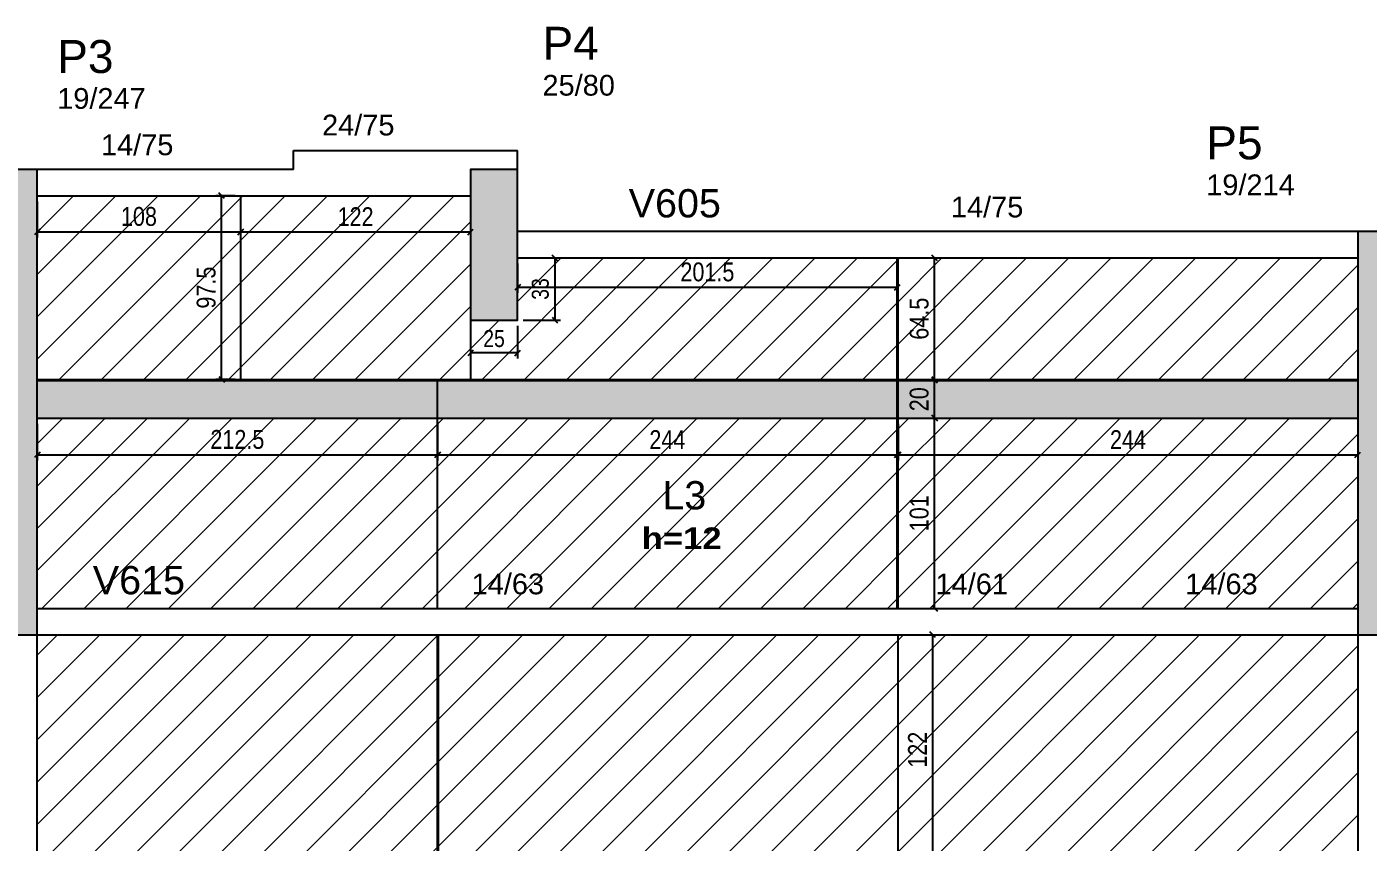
# Model space of a CAD drawing. Extents: x 1894 to 8661, y -614 to 3008.
# Drawn here: x 3407 to 4119, y 1855 to 2287 of the extents above; entities that cross this region are included whole.
import ezdxf

# ---------------------------------------------------------------- set-up
doc = ezdxf.new("R2010")
doc.units = 0
doc.header["$PDMODE"] = 34
for name, color, linetype in [('COTA', 241, 'Continuous'), ('MTH-DIM-PILAR', 3, 'Continuous'), ('MTH-DIM-VIGA', 3, 'Continuous'), ('MTH-FACE-VIGA', 7, 'Continuous'), ('MTH-PILAR-SEGUE', 5, 'Continuous'), ('MTH-SOMBRA25', 253, 'Continuous'), ('MTH-TIT1-PILAR', 5, 'Continuous'), ('MTH-TIT1-VIGA', 5, 'Continuous'), ('MTH-TXT-NEGRITO', 5, 'Continuous'), ('Painéis', 200, 'Continuous')]:
    doc.layers.add(name, color=color, linetype=linetype)
doc.layers.add('Hachura', color=251, linetype='Continuous', lineweight=9)
doc.styles.add('COTA TECNICA', font='techl___.ttf', dxfattribs={"height": 10})
doc.styles.add('COTA TECNICA-50', font='techl___.ttf', dxfattribs={"height": 9})
doc.styles.add('TQS_ARIAL', font='arial.ttf')
doc.styles.add('TQS_ARIAL_BLACK', font='ariblk.ttf')
doc.dimstyles.new('COTA PAINEL-50', dxfattribs={"dimtxt": 9, "dimasz": 3, "dimexe": 3, "dimexo": 3, "dimgap": 3, "dimtad": 1, "dimdec": 1, "dimzin": 12, "dimdsep": 46, "dimtxsty": 'COTA TECNICA-50', "dimblk1": 'OBLIQUE', "dimblk2": 'OBLIQUE', "dimsah": 1, "dimcen": 0.9, "dimclrd": 4, "dimclre": 4, "dimclrt": 240, "dimadec": 1, "dimazin": 3, "dimtfac": 1, "dimtdec": 1, "dimtmove": 0, "dimatfit": 3, "dimfxl": 1, "dimtolj": 1, "dimtzin": 12, "dimarcsym": 0})
doc.dimstyles.new('PAINEL', dxfattribs={"dimtxt": 10, "dimasz": 3, "dimexe": 3, "dimexo": 3, "dimgap": 3, "dimtad": 1, "dimdec": 1, "dimzin": 12, "dimdsep": 46, "dimtxsty": 'COTA TECNICA', "dimblk1": 'OBLIQUE', "dimblk2": 'OBLIQUE', "dimsah": 1, "dimcen": 0.9, "dimclrd": 4, "dimclre": 4, "dimclrt": 240, "dimadec": 1, "dimazin": 3, "dimtfac": 1, "dimtdec": 1, "dimtmove": 0, "dimatfit": 3, "dimfxl": 1, "dimtolj": 1, "dimtzin": 12, "dimarcsym": 0})
pattern_1 = [(45, (-1482.724, 0), (-11.22532, 11.22532), [])]

# ---------------------------------------------------------------- blocks, each defined once
blk = doc.blocks.new('_Oblique')
at = {"color": 0, "linetype": 'ByBlock', "lineweight": -2}
blk.add_line((-0.5, -0.5), (0.5, 0.5), dxfattribs=at)
blk = doc.blocks.new('*D120')
at = {"layer": 'COTA', "color": 4, "lineweight": -2, "transparency": 16777216}
for p, q in [((3667.12, 2161.67), (3667.12, 2146.08)), ((3868.62, 2161.67), (3868.62, 2146.08)), ((3667.12, 2149.08), (3868.62, 2149.08))]:
    blk.add_line(p, q, dxfattribs=at)
at = {"layer": 'Defpoints', "color": 0, "transparency": 16777216}
for p in [(3667.12, 2164.67), (3868.62, 2164.67), (3868.62, 2149.08)]:
    blk.add_point(p, dxfattribs=at)
at = {"layer": 'COTA', "color": 4, "lineweight": -2, "transparency": 16777216, "xscale": 3, "yscale": 3, "zscale": 3, "rotation": 180}
blk.add_blockref('_Oblique', (3667.12, 2149.08), dxfattribs=at)
at = {"layer": 'COTA', "color": 4, "lineweight": -2, "transparency": 16777216, "xscale": 3, "yscale": 3, "zscale": 3}
blk.add_blockref('_Oblique', (3868.62, 2149.08), dxfattribs=at)
at = {"layer": 'COTA', "color": 240, "transparency": 16777216, "insert": (3767.87, 2157.19), "char_height": 10, "attachment_point": 5, "style": 'COTA TECNICA'}
blk.add_mtext('\\A1;201.5', dxfattribs=at)
blk = doc.blocks.new('*D121')
at = {"layer": 'COTA', "color": 4, "lineweight": -2, "transparency": 16777216}
for p, q in [((3412.12, 2194.67), (3412.12, 2175.49)), ((3520.12, 2194.67), (3520.12, 2175.49)), ((3412.12, 2178.49), (3520.12, 2178.49))]:
    blk.add_line(p, q, dxfattribs=at)
at = {"layer": 'Defpoints', "color": 0, "transparency": 16777216}
for p in [(3412.12, 2197.67), (3520.12, 2197.67), (3520.12, 2178.49)]:
    blk.add_point(p, dxfattribs=at)
at = {"layer": 'COTA', "color": 4, "lineweight": -2, "transparency": 16777216, "xscale": 3, "yscale": 3, "zscale": 3, "rotation": 180}
blk.add_blockref('_Oblique', (3412.12, 2178.49), dxfattribs=at)
at = {"layer": 'COTA', "color": 4, "lineweight": -2, "transparency": 16777216, "xscale": 3, "yscale": 3, "zscale": 3}
blk.add_blockref('_Oblique', (3520.12, 2178.49), dxfattribs=at)
at = {"layer": 'COTA', "color": 240, "transparency": 16777216, "insert": (3466.12, 2186.62), "char_height": 10, "attachment_point": 5, "style": 'COTA TECNICA'}
blk.add_mtext('\\A1;108', dxfattribs=at)
blk = doc.blocks.new('*D122')
at = {"layer": 'COTA', "color": 4, "lineweight": -2, "transparency": 16777216}
for p, q in [((3520.12, 2194.67), (3520.12, 2175.49)), ((3642.12, 2194.67), (3642.12, 2175.49)), ((3520.12, 2178.49), (3642.12, 2178.49))]:
    blk.add_line(p, q, dxfattribs=at)
at = {"layer": 'Defpoints', "color": 0, "transparency": 16777216}
for p in [(3520.12, 2197.67), (3642.12, 2197.67), (3642.12, 2178.49)]:
    blk.add_point(p, dxfattribs=at)
at = {"layer": 'COTA', "color": 4, "lineweight": -2, "transparency": 16777216, "xscale": 3, "yscale": 3, "zscale": 3, "rotation": 180}
blk.add_blockref('_Oblique', (3520.12, 2178.49), dxfattribs=at)
at = {"layer": 'COTA', "color": 4, "lineweight": -2, "transparency": 16777216, "xscale": 3, "yscale": 3, "zscale": 3}
blk.add_blockref('_Oblique', (3642.12, 2178.49), dxfattribs=at)
at = {"layer": 'COTA', "color": 240, "transparency": 16777216, "insert": (3581.12, 2186.55), "char_height": 10, "attachment_point": 5, "style": 'COTA TECNICA'}
blk.add_mtext('\\A1;122', dxfattribs=at)
blk = doc.blocks.new('*D123')
at = {"layer": 'COTA', "color": 4, "lineweight": -2, "transparency": 16777216}
for p, q in [((3517.12, 2197.67), (3506.99, 2197.67)), ((3509.99, 2100.17), (3509.99, 2197.67)), ((3517.12, 2100.17), (3506.99, 2100.17))]:
    blk.add_line(p, q, dxfattribs=at)
at = {"layer": 'Defpoints', "color": 0, "transparency": 16777216}
for p in [(3509.99, 2197.67), (3520.12, 2197.67), (3520.12, 2100.17)]:
    blk.add_point(p, dxfattribs=at)
at = {"layer": 'COTA', "color": 4, "lineweight": -2, "transparency": 16777216, "xscale": 3, "yscale": 3, "zscale": 3}
for p, rotation in [((3509.99, 2197.67), 90), ((3509.99, 2100.17), 270)]:
    blk.add_blockref('_Oblique', p, dxfattribs=dict(at, rotation=rotation))
at = {"layer": 'COTA', "color": 240, "transparency": 16777216, "insert": (3501.85, 2148.92), "char_height": 10, "attachment_point": 5, "rotation": 90, "style": 'COTA TECNICA'}
blk.add_mtext('\\A1;97.5', dxfattribs=at)
blk = doc.blocks.new('*D112')
at = {"layer": 'COTA', "color": 4, "lineweight": -2, "transparency": 16777216}
for p, q in [((3670.12, 2164.67), (3689.89, 2164.67)), ((3686.89, 2164.67), (3686.89, 2131.67)), ((3670.12, 2131.67), (3689.89, 2131.67))]:
    blk.add_line(p, q, dxfattribs=at)
at = {"layer": 'Defpoints', "color": 0, "transparency": 16777216}
for p in [(3667.12, 2164.67), (3667.12, 2131.67), (3686.89, 2131.67)]:
    blk.add_point(p, dxfattribs=at)
at = {"layer": 'COTA', "color": 4, "lineweight": -2, "transparency": 16777216, "xscale": 3, "yscale": 3, "zscale": 3}
for p, rotation in [((3686.89, 2164.67), 90), ((3686.89, 2131.67), 270)]:
    blk.add_blockref('_Oblique', p, dxfattribs=dict(at, rotation=rotation))
at = {"layer": 'COTA', "color": 240, "transparency": 16777216, "insert": (3679.2, 2148.17), "char_height": 9, "attachment_point": 5, "rotation": 90, "style": 'COTA TECNICA-50'}
blk.add_mtext('\\A1;33', dxfattribs=at)
blk = doc.blocks.new('*D113')
at = {"layer": 'COTA', "color": 4, "lineweight": -2, "transparency": 16777216}
for p, q in [((3642.12, 2128.67), (3642.12, 2111.22)), ((3667.12, 2128.67), (3667.12, 2111.22)), ((3667.12, 2114.22), (3642.12, 2114.22))]:
    blk.add_line(p, q, dxfattribs=at)
at = {"layer": 'Defpoints', "color": 0, "transparency": 16777216}
for p in [(3642.12, 2131.67), (3667.12, 2131.67), (3642.12, 2114.22)]:
    blk.add_point(p, dxfattribs=at)
at = {"layer": 'COTA', "color": 4, "lineweight": -2, "transparency": 16777216, "xscale": 3, "yscale": 3, "zscale": 3, "rotation": 180}
blk.add_blockref('_Oblique', (3642.12, 2114.22), dxfattribs=at)
at = {"layer": 'COTA', "color": 4, "lineweight": -2, "transparency": 16777216, "xscale": 3, "yscale": 3, "zscale": 3}
blk.add_blockref('_Oblique', (3667.12, 2114.22), dxfattribs=at)
at = {"layer": 'COTA', "color": 240, "transparency": 16777216, "insert": (3654.62, 2121.82), "char_height": 9, "attachment_point": 5, "style": 'COTA TECNICA-50'}
blk.add_mtext('\\A1;25', dxfattribs=at)
blk = doc.blocks.new('*D114')
at = {"layer": 'COTA', "color": 4, "lineweight": -2, "transparency": 16777216}
for p, q in [((3412.12, 2076.67), (3412.12, 2057.18)), ((3624.62, 2076.67), (3624.62, 2057.18)), ((3412.12, 2060.18), (3624.62, 2060.18))]:
    blk.add_line(p, q, dxfattribs=at)
at = {"layer": 'Defpoints', "color": 0, "transparency": 16777216}
for p in [(3412.12, 2079.67), (3624.62, 2079.67), (3624.62, 2060.18)]:
    blk.add_point(p, dxfattribs=at)
at = {"layer": 'COTA', "color": 4, "lineweight": -2, "transparency": 16777216, "xscale": 3, "yscale": 3, "zscale": 3, "rotation": 180}
blk.add_blockref('_Oblique', (3412.12, 2060.18), dxfattribs=at)
at = {"layer": 'COTA', "color": 4, "lineweight": -2, "transparency": 16777216, "xscale": 3, "yscale": 3, "zscale": 3}
blk.add_blockref('_Oblique', (3624.62, 2060.18), dxfattribs=at)
at = {"layer": 'COTA', "color": 240, "transparency": 16777216, "insert": (3518.37, 2068.29), "char_height": 10, "attachment_point": 5, "style": 'COTA TECNICA'}
blk.add_mtext('\\A1;212.5', dxfattribs=at)
blk = doc.blocks.new('*D115')
at = {"layer": 'COTA', "color": 4, "lineweight": -2, "transparency": 16777216}
for p, q in [((3624.62, 2076.67), (3624.62, 2057.18)), ((3868.62, 2076.67), (3868.62, 2057.18)), ((3624.62, 2060.18), (3868.62, 2060.18))]:
    blk.add_line(p, q, dxfattribs=at)
at = {"layer": 'Defpoints', "color": 0, "transparency": 16777216}
for p in [(3624.62, 2079.67), (3868.62, 2079.67), (3868.62, 2060.18)]:
    blk.add_point(p, dxfattribs=at)
at = {"layer": 'COTA', "color": 4, "lineweight": -2, "transparency": 16777216, "xscale": 3, "yscale": 3, "zscale": 3, "rotation": 180}
blk.add_blockref('_Oblique', (3624.62, 2060.18), dxfattribs=at)
at = {"layer": 'COTA', "color": 4, "lineweight": -2, "transparency": 16777216, "xscale": 3, "yscale": 3, "zscale": 3}
blk.add_blockref('_Oblique', (3868.62, 2060.18), dxfattribs=at)
at = {"layer": 'COTA', "color": 240, "transparency": 16777216, "insert": (3746.62, 2068.26), "char_height": 10, "attachment_point": 5, "style": 'COTA TECNICA'}
blk.add_mtext('\\A1;244', dxfattribs=at)
blk = doc.blocks.new('*D116')
at = {"layer": 'COTA', "color": 4, "lineweight": -2, "transparency": 16777216}
for p, q in [((3869.12, 2076.67), (3869.12, 2057.18)), ((4113.12, 2076.67), (4113.12, 2057.18)), ((3869.12, 2060.18), (4113.12, 2060.18))]:
    blk.add_line(p, q, dxfattribs=at)
at = {"layer": 'Defpoints', "color": 0, "transparency": 16777216}
for p in [(3869.12, 2079.67), (4113.12, 2079.67), (4113.12, 2060.18)]:
    blk.add_point(p, dxfattribs=at)
at = {"layer": 'COTA', "color": 4, "lineweight": -2, "transparency": 16777216, "xscale": 3, "yscale": 3, "zscale": 3, "rotation": 180}
blk.add_blockref('_Oblique', (3869.12, 2060.18), dxfattribs=at)
at = {"layer": 'COTA', "color": 4, "lineweight": -2, "transparency": 16777216, "xscale": 3, "yscale": 3, "zscale": 3}
blk.add_blockref('_Oblique', (4113.12, 2060.18), dxfattribs=at)
at = {"layer": 'COTA', "color": 240, "transparency": 16777216, "insert": (3991.12, 2068.26), "char_height": 10, "attachment_point": 5, "style": 'COTA TECNICA'}
blk.add_mtext('\\A1;244', dxfattribs=at)
blk = doc.blocks.new('*D117')
at = {"layer": 'COTA', "color": 4, "lineweight": -2, "transparency": 16777216}
for p, q in [((3872.12, 2079.67), (3891.43, 2079.67)), ((3888.43, 1978.67), (3888.43, 2079.67)), ((3872.12, 1978.67), (3891.43, 1978.67))]:
    blk.add_line(p, q, dxfattribs=at)
at = {"layer": 'Defpoints', "color": 0, "transparency": 16777216}
for p in [(3869.12, 2079.67), (3888.43, 2079.67), (3869.12, 1978.67)]:
    blk.add_point(p, dxfattribs=at)
at = {"layer": 'COTA', "color": 4, "lineweight": -2, "transparency": 16777216, "xscale": 3, "yscale": 3, "zscale": 3}
for p, rotation in [((3888.43, 2079.67), 90), ((3888.43, 1978.67), 270)]:
    blk.add_blockref('_Oblique', p, dxfattribs=dict(at, rotation=rotation))
at = {"layer": 'COTA', "color": 240, "transparency": 16777216, "insert": (3880.32, 2029.17), "char_height": 10, "attachment_point": 5, "rotation": 90, "style": 'COTA TECNICA'}
blk.add_mtext('\\A1;101', dxfattribs=at)
blk = doc.blocks.new('*D118')
at = {"layer": 'COTA', "color": 4, "lineweight": -2, "transparency": 16777216}
for p, q in [((3872.12, 2099.67), (3891.43, 2099.67)), ((3888.43, 2079.67), (3888.43, 2099.67)), ((3872.12, 2079.67), (3891.43, 2079.67))]:
    blk.add_line(p, q, dxfattribs=at)
at = {"layer": 'Defpoints', "color": 0, "transparency": 16777216}
for p in [(3869.12, 2099.67), (3888.43, 2099.67), (3869.12, 2079.67)]:
    blk.add_point(p, dxfattribs=at)
at = {"layer": 'COTA', "color": 4, "lineweight": -2, "transparency": 16777216, "xscale": 3, "yscale": 3, "zscale": 3}
for p, rotation in [((3888.43, 2099.67), 90), ((3888.43, 2079.67), 270)]:
    blk.add_blockref('_Oblique', p, dxfattribs=dict(at, rotation=rotation))
at = {"layer": 'COTA', "color": 240, "transparency": 16777216, "insert": (3880.32, 2089.67), "char_height": 10, "attachment_point": 5, "rotation": 90, "style": 'COTA TECNICA'}
blk.add_mtext('\\A1;20', dxfattribs=at)
blk = doc.blocks.new('*D119')
at = {"layer": 'COTA', "color": 4, "lineweight": -2, "transparency": 16777216}
for p, q in [((3872.12, 2164.67), (3891.43, 2164.67)), ((3888.43, 2100.17), (3888.43, 2164.67)), ((3872.12, 2100.17), (3891.43, 2100.17))]:
    blk.add_line(p, q, dxfattribs=at)
at = {"layer": 'Defpoints', "color": 0, "transparency": 16777216}
for p in [(3869.12, 2164.67), (3888.43, 2164.67), (3869.12, 2100.17)]:
    blk.add_point(p, dxfattribs=at)
at = {"layer": 'COTA', "color": 4, "lineweight": -2, "transparency": 16777216, "xscale": 3, "yscale": 3, "zscale": 3}
for p, rotation in [((3888.43, 2164.67), 90), ((3888.43, 2100.17), 270)]:
    blk.add_blockref('_Oblique', p, dxfattribs=dict(at, rotation=rotation))
at = {"layer": 'COTA', "color": 240, "transparency": 16777216, "insert": (3880.32, 2132.42), "char_height": 10, "attachment_point": 5, "rotation": 90, "style": 'COTA TECNICA'}
blk.add_mtext('\\A1;64.5', dxfattribs=at)
blk = doc.blocks.new('*D276')
at = {"layer": 'COTA', "color": 4, "lineweight": -2, "transparency": 16777216}
for p, q in [((3872.12, 1964.67), (3890.42, 1964.67)), ((3887.42, 1964.67), (3887.42, 1842.67)), ((3872.12, 1842.67), (3890.42, 1842.67))]:
    blk.add_line(p, q, dxfattribs=at)
at = {"layer": 'Defpoints', "color": 0, "transparency": 16777216}
for p in [(3869.12, 1964.67), (3869.12, 1842.67), (3887.42, 1842.67)]:
    blk.add_point(p, dxfattribs=at)
at = {"layer": 'COTA', "color": 4, "lineweight": -2, "transparency": 16777216, "xscale": 3, "yscale": 3, "zscale": 3}
for p, rotation in [((3887.42, 1964.67), 90), ((3887.42, 1842.67), 270)]:
    blk.add_blockref('_Oblique', p, dxfattribs=dict(at, rotation=rotation))
at = {"layer": 'COTA', "color": 240, "transparency": 16777216, "insert": (3879.36, 1903.67), "char_height": 10, "attachment_point": 5, "rotation": 90, "style": 'COTA TECNICA'}
blk.add_mtext('\\A1;122', dxfattribs=at)

msp = doc.modelspace()

# ---------------------------------------------------------------- hatches: boundary and pattern name
at = {"layer": 'Hachura', "linetype": 'ByBlock'}
h = msp.add_hatch(dxfattribs=at)
h.set_pattern_fill('ANSI31', color=256, scale=5)
h.set_pattern_definition(pattern_1)
h.paths.add_polyline_path([(3520.12, 2100.17), (3520.12, 2197.67), (3412.12, 2197.67), (3412.12, 2100.17)])
h.paths.add_polyline_path([(3642.12, 2197.67), (3520.12, 2197.67), (3520.12, 2100.17), (3642.12, 2100.17), (3642.12, 2131.67)])
h.paths.add_polyline_path([(3412.12, 2079.67), (3412.12, 1978.67), (3624.62, 1978.67), (3624.62, 2079.67)])
h.paths.add_polyline_path([(3624.62, 2079.67), (3624.62, 1978.67), (3868.62, 1978.67), (3868.62, 2079.67)])
h.paths.add_polyline_path([(3868.62, 2100.17), (3868.62, 2164.67), (3667.12, 2164.67), (3667.12, 2131.67), (3642.12, 2131.67), (3642.12, 2100.17)])
h.paths.add_polyline_path([(3869.12, 2164.67), (3869.12, 2100.17), (4113.12, 2100.17), (4113.12, 2164.67)])
h.paths.add_polyline_path([(3869.12, 2079.67), (3869.12, 1978.67), (4113.12, 1978.67), (4113.12, 2079.67)])
at = {"layer": 'Hachura'}
h = msp.add_hatch(color=256, dxfattribs=at)
h.dxf.hatch_style = 1
h.paths.add_polyline_path([(3624.62, 2079.67), (3624.62, 2099.67), (3412.12, 2099.67), (3412.12, 2079.67)])
h.paths.add_polyline_path([(3624.62, 2099.67), (3624.62, 2079.67), (3868.62, 2079.67), (3868.62, 2099.67)])
h.paths.add_polyline_path([(3869.12, 2099.67), (3869.12, 2079.67), (4113.12, 2079.67), (4113.12, 2099.67)])
at = {"layer": 'Hachura', "linetype": 'ByBlock'}
h = msp.add_hatch(dxfattribs=at)
h.set_pattern_fill('ANSI31', color=256, scale=5)
h.set_pattern_definition(pattern_1)
h.paths.add_polyline_path([(3412.12, 1595.67), (3412.12, 1680.67), (3624.62, 1680.67), (3624.62, 1595.67)])
h.paths.add_polyline_path([(3624.62, 1822.67), (3624.62, 1700.67), (3412.12, 1700.67), (3412.12, 1822.67)])
h.paths.add_polyline_path([(3477.42, 1558.67), (3412.12, 1595.67), (3624.62, 1595.67), (3624.62, 1558.67)])
h.paths.add_polyline_path([(3412.12, 1558.67), (3412.12, 1595.67), (3477.42, 1558.67)])
h.paths.add_polyline_path([(3710.68, 1593.74), (3727.88, 1591.78), (3745, 1589.17), (3762, 1585.89), (3778.86, 1581.97), (3782.8, 1580.89), (3742.66, 1558.67), (3625.12, 1558.67), (3625.12, 1595.67), (3676.12, 1595.67), (3693.42, 1595.04)], flags=17)
h.paths.add_polyline_path([(3742.66, 1558.67), (3782.8, 1580.89), (3795.56, 1577.4), (3812.07, 1572.19), (3828.37, 1566.36), (3844.44, 1559.9), (3847.18, 1558.67)], flags=17)
h.paths.add_polyline_path([(3869.12, 1558.67), (3847.18, 1558.67), (3844.44, 1559.9), (3828.37, 1566.36), (3812.07, 1572.19), (3795.56, 1577.4), (3778.86, 1581.97), (3762, 1585.89), (3745, 1589.17), (3727.88, 1591.78), (3710.68, 1593.74), (3693.42, 1595.04), (3676.12, 1595.67), (3625.12, 1595.67), (3625.12, 1680.67), (3869.12, 1680.67)])
h.paths.add_polyline_path([(3869.12, 1558.67), (3869.12, 1680.67), (4113.12, 1680.67), (4113.12, 1558.67)])
h.paths.add_polyline_path([(4113.12, 1822.67), (4113.12, 1700.67), (3869.12, 1700.67), (3869.12, 1822.67)])
h.paths.add_polyline_path([(3869.12, 1700.67), (3625.12, 1700.67), (3625.12, 1822.67), (3869.12, 1822.67)])
h.paths.add_polyline_path([(3412.12, 1842.67), (3412.12, 1964.67), (3624.62, 1964.67), (3624.62, 1842.67)])
h.paths.add_polyline_path([(3625.12, 1842.67), (3625.12, 1964.67), (3869.12, 1964.67), (3869.12, 1842.67)])
h.paths.add_polyline_path([(3869.12, 1842.67), (3869.12, 1964.67), (4113.12, 1964.67), (4113.12, 1842.67)])

# ---------------------------------------------------------------- linework, layer by layer
at = {"layer": 'MTH-FACE-VIGA', "linetype": 'Continuous'}
for p, q in [((3548.12, 2211.67), (3548.12, 2221.67)), ((3548.12, 2221.67), (3667.12, 2221.67)), ((3667.12, 2211.67), (3667.12, 2221.67)), ((3548.12, 2211.67), (3412.12, 2211.67)), ((3412.12, 2197.67), (3642.12, 2197.67)), ((4113.12, 2178.67), (3667.12, 2178.67)), ((3667.12, 2164.67), (4113.12, 2164.67)), ((3412.12, 1978.67), (4113.12, 1978.67)), ((3412.12, 1521.67), (3412.12, 1964.67)), ((3412.12, 1964.67), (4113.12, 1964.67)), ((4113.12, 1964.67), (4113.12, 1521.67))]:
    msp.add_line(p, q, dxfattribs=at)
at = {"layer": 'MTH-PILAR-SEGUE', "linetype": 'Continuous'}
for points in [[(3393.12, 1964.67), (3412.12, 1964.67), (3412.12, 2211.67), (3393.12, 2211.67), (3393.12, 1964.67)], [(3642.12, 2131.67), (3667.12, 2131.67), (3667.12, 2211.67), (3642.12, 2211.67), (3642.12, 2131.67)], [(4113.12, 1964.67), (4132.12, 1964.67), (4132.12, 2178.67), (4113.12, 2178.67), (4113.12, 1964.67)]]:
    msp.add_lwpolyline(points, dxfattribs=at)
at = {"layer": 'MTH-SOMBRA25', "linetype": 'Continuous'}
for points in [[(3393.12, 1964.67), (3412.12, 1964.67), (3412.12, 2211.67)], [(3393.12, 1964.67), (3412.12, 2211.67), (3393.12, 2211.67)], [(3642.12, 2131.67), (3667.12, 2131.67), (3667.12, 2211.67)], [(3642.12, 2131.67), (3667.12, 2211.67), (3642.12, 2211.67)], [(3642.12, 2131.67), (3642.12, 2211.67), (3642.12, 2131.67)], [(4113.12, 1964.67), (4132.12, 1964.67), (4132.12, 2178.67)], [(4113.12, 1964.67), (4132.12, 2178.67), (4113.12, 2178.67)], [(4113.12, 1964.67), (4113.12, 2178.67), (4113.12, 1964.67)]]:
    msp.add_solid(points, dxfattribs=at)
at = {"layer": 'Painéis'}
for p, q in [((3520.12, 2197.67), (3520.12, 2100.17)), ((3868.62, 1978.67), (3868.62, 2164.67)), ((3869.12, 1978.67), (3869.12, 2164.67)), ((3642.12, 2131.67), (3642.12, 2100.17)), ((3412.12, 2100.17), (4113.12, 2100.17)), ((3412.12, 2099.67), (4113.12, 2099.67)), ((3624.62, 1978.67), (3624.62, 2100.17)), ((3412.12, 2079.67), (4113.12, 2079.67)), ((3624.62, 1558.67), (3624.62, 1964.67)), ((3625.12, 1558.67), (3625.12, 1964.67)), ((3869.12, 1538.17), (3869.12, 1964.67))]:
    msp.add_line(p, q, dxfattribs=at)

# ---------------------------------------------------------------- texts
at = {"layer": 'MTH-DIM-PILAR', "linetype": 'Continuous', "style": 'TQS_ARIAL'}
for s, p in [('25/80', (3680.33, 2250.8)), ('19/247', (3422.74, 2243.8)), ('19/214', (4032.67, 2197.97))]:
    msp.add_text(s, height=11, dxfattribs=at).set_placement(p)
at = {"layer": 'MTH-DIM-VIGA', "linetype": 'Continuous', "style": 'TQS_ARIAL'}
for s, p in [('24/75', (3563.33, 2229.67)), ('14/75', (3445.97, 2219.17)), ('14/75', (3897.12, 2186.17)), ('14/63', (3642.73, 1986.17)), ('14/61', (3888.94, 1986.17)), ('14/63', (4021.5, 1986.17))]:
    msp.add_text(s, height=11, dxfattribs=at).set_placement(p)
at = {"layer": 'MTH-TIT1-PILAR', "linetype": 'Continuous', "style": 'TQS_ARIAL'}
for s, p in [('P4', (3680.33, 2269.8)), ('P3', (3422.74, 2262.8)), ('P5', (4032.67, 2216.97))]:
    msp.add_text(s, height=17.5, dxfattribs=at).set_placement(p)
at = {"layer": 'MTH-TIT1-VIGA', "linetype": 'Continuous', "style": 'TQS_ARIAL'}
for s, p in [('V605', (3726.1, 2186.17)), ('L3', (3743.96, 2031.22)), ('V615', (3441.64, 1986.17))]:
    msp.add_text(s, height=15, dxfattribs=at).set_placement(p)
at = {"layer": 'MTH-TXT-NEGRITO', "color": 3, "linetype": 'Continuous', "style": 'TQS_ARIAL_BLACK'}
msp.add_text('h=12', height=11.5, dxfattribs=at).set_placement((3732.99, 2010.14))

# ---------------------------------------------------------------- dimensions: what is measured, and where the dimension line sits
at = {"layer": 'COTA'}
for base, p1, p2, dimstyle, picture, middle in [((3520.12, 2178.49), (3412.12, 2197.67), (3520.12, 2197.67), 'PAINEL', '*D121', (3466.12, 2186.62)), ((3868.62, 2149.08), (3667.12, 2164.67), (3868.62, 2164.67), 'PAINEL', '*D120', (3767.87, 2157.19)), ((3642.12, 2114.22), (3667.12, 2131.67), (3642.12, 2131.67), 'COTA PAINEL-50', '*D113', (3654.62, 2121.82)), ((3624.62, 2060.18), (3412.12, 2079.67), (3624.62, 2079.67), 'PAINEL', '*D114', (3518.37, 2068.29)), ((4113.12, 2060.18), (3869.12, 2079.67), (4113.12, 2079.67), 'PAINEL', '*D116', (3991.12, 2068.26))]:
    dim = msp.add_linear_dim(base=base, p1=p1, p2=p2, dimstyle=dimstyle, dxfattribs=at)
    dim.commit()
    dim.dimension.update_dxf_attribs({"geometry": picture, "text_midpoint": middle})
for base, p1, p2, angle, dimstyle, picture, middle in [((3509.99, 2197.67), (3520.12, 2100.17), (3520.12, 2197.67), 90, 'PAINEL', '*D123', (3501.85, 2148.92)), ((3686.89, 2131.67), (3667.12, 2164.67), (3667.12, 2131.67), 90, 'COTA PAINEL-50', '*D112', (3679.2, 2148.17)), ((3888.43, 2164.67), (3869.12, 2100.17), (3869.12, 2164.67), 90, 'PAINEL', '*D119', (3880.32, 2132.42)), ((3888.43, 2079.67), (3869.12, 1978.67), (3869.12, 2079.67), 90, 'PAINEL', '*D117', (3880.32, 2029.17)), ((3887.42, 1842.67), (3869.12, 1964.67), (3869.12, 1842.67), 270, 'PAINEL', '*D276', (3879.36, 1903.67))]:
    dim = msp.add_linear_dim(base=base, p1=p1, p2=p2, angle=angle, dimstyle=dimstyle, dxfattribs=at)
    dim.commit()
    dim.dimension.update_dxf_attribs({"geometry": picture, "text_midpoint": middle})
for base, p1, p2, picture, middle in [((3642.12, 2178.49), (3520.12, 2197.67), (3642.12, 2197.67), '*D122', (3581.12, 2186.55)), ((3868.62, 2060.18), (3624.62, 2079.67), (3868.62, 2079.67), '*D115', (3746.62, 2068.26))]:
    dim = msp.add_linear_dim(base=base, p1=p1, p2=p2, dimstyle='PAINEL', override={"dimtmove": 1}, dxfattribs=at)
    dim.commit()
    dim.dimension.update_dxf_attribs({"geometry": picture, "text_midpoint": middle})
dim = msp.add_linear_dim(base=(3888.43, 2099.67), p1=(3869.12, 2079.67), p2=(3869.12, 2099.67), angle=90, dimstyle='PAINEL', dxfattribs=at)
dim.commit()
dim.dimension.update_dxf_attribs({"geometry": '*D118', "text_midpoint": (3888.43, 2089.67), "dimtype": 160})

doc.saveas('drawing.dxf')
